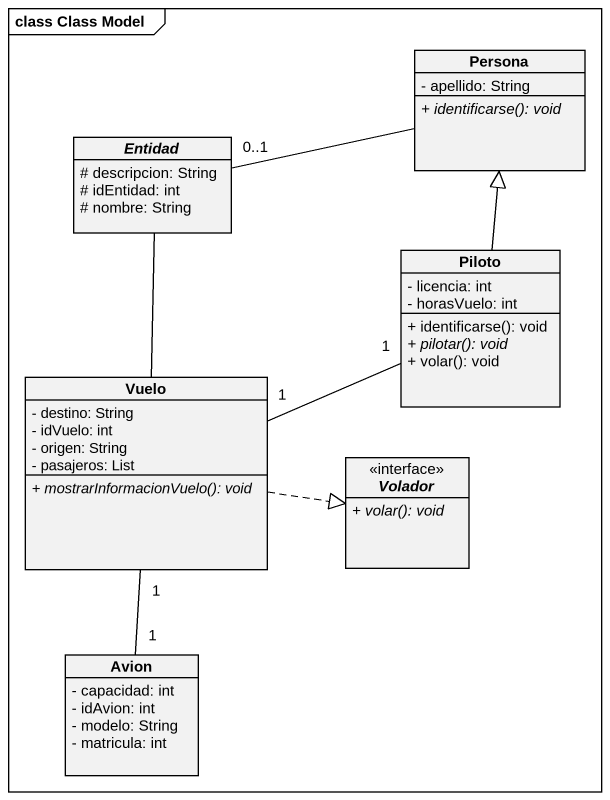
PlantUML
@startuml
mainframe class Class Model
hide circle
hide empty members
skinparam classAttributeIconSize 0
class Persona {
  - apellido: String
  {abstract} + identificarse(): void
}
abstract class Entidad {
  # descripcion: String
  # idEntidad: int
  # nombre: String
}
class Piloto {
  - licencia: int
  - horasVuelo: int
  + identificarse(): void
  {abstract} + pilotar(): void
  + volar(): void
}
class Vuelo {
  - destino: String
  - idVuelo: int
  - origen: String
  - pasajeros: List
  {abstract} + mostrarInformacionVuelo(): void
}
interface Volador <<interface>> {
  {abstract} + volar(): void
}
class Avion {
  - capacidad: int
  - idAvion: int
  - modelo: String
  - matricula: int
}
Entidad "0..1" -right- Persona
Entidad -- Vuelo
Piloto -up-|> Persona
Vuelo "1" -right- "1" Piloto
Vuelo .right.|> Volador
Avion "1" -up- "1" Vuelo
@enduml
